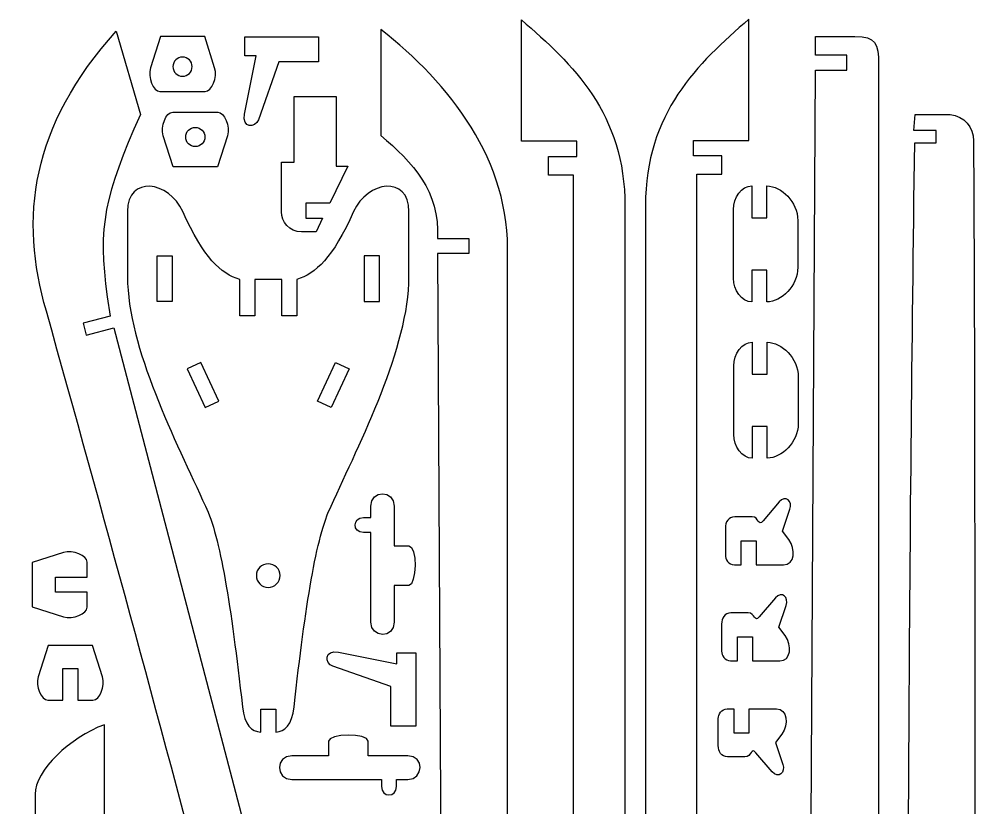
# Model space of a CAD drawing. Header units: centimetres. Extents: x -1114 to 521, y 121 to 1043.
# Drawn here: x 138.5 to 520.7, y 724 to 1038.1 of the extents above; entities that cross this region are included whole.
import ezdxf

# ---------------------------------------------------------------- set-up
doc = ezdxf.new("R2010")
doc.units = ezdxf.units.CM
doc.header["$MEASUREMENT"] = 0
doc.layers.add('Camada 1', color=3, linetype='Continuous')

msp = doc.modelspace()

# ---------------------------------------------------------------- linework, layer by layer
at = {"layer": 'Camada 1', "lineweight": 25}
for points, knots in [([(359.27, 623.52), (359.27, 623.52), (353.27, 623.52), (353.27, 623.52), (353.27, 623.52), (353.27, 623.52), (353.27, 638.72), (353.27, 638.72), (353.27, 638.72), (353.27, 638.72), (345.98, 638.72), (345.98, 638.72), (345.98, 638.72), (345.98, 638.72), (345.98, 599.62), (345.98, 599.62), (345.98, 599.62), (345.98, 599.62), (341.01, 599.62), (341.01, 599.62), (341.01, 599.62), (341.01, 599.62), (341.01, 488.47), (341.01, 488.47), (341.01, 488.47), (341.01, 488.47), (346.6, 488.47), (346.6, 488.47), (346.6, 488.47), (346.6, 488.47), (346.6, 426.19), (346.6, 426.19), (346.6, 426.19), (346.6, 426.19), (358.75, 426.19), (358.75, 426.19), (358.75, 426.19), (358.75, 426.19), (358.75, 451.13), (358.75, 451.13), (358.75, 451.13), (358.75, 451.13), (364.74, 451.13), (364.74, 451.13), (364.74, 451.13), (364.74, 451.13), (364.74, 426.19), (364.74, 426.19), (364.74, 426.19), (374.19, 426.75), (379.79, 432.14), (379.79, 444.84), (379.79, 444.84), (379.79, 444.84), (379.79, 963.47), (379.79, 963.47), (379.79, 963.47), (379.79, 1000.51), (358.96, 1020.16), (338.59, 1037.8), (338.59, 1037.8), (338.59, 1037.8), (338.59, 989.43), (338.59, 989.43), (338.59, 989.43), (338.59, 989.43), (360.62, 989.43), (360.62, 989.43), (360.62, 989.43), (360.62, 989.43), (360.62, 983.43), (360.62, 983.43), (360.62, 983.43), (360.62, 983.43), (349.36, 983.43), (349.36, 983.43), (349.36, 983.43), (349.36, 983.43), (349.36, 976.01), (349.36, 976.01), (349.36, 976.01), (349.36, 976.01), (359.27, 976.01), (359.27, 976.01), (359.27, 976.01), (359.27, 976.01), (359.27, 623.52), (359.27, 623.52)], [0, 0, 0, 0, 0.043478, 0.043478, 0.043478, 0.043478, 0.086957, 0.086957, 0.086957, 0.086957, 0.130435, 0.130435, 0.130435, 0.130435, 0.173913, 0.173913, 0.173913, 0.173913, 0.217391, 0.217391, 0.217391, 0.217391, 0.26087, 0.26087, 0.26087, 0.26087, 0.304348, 0.304348, 0.304348, 0.304348, 0.347826, 0.347826, 0.347826, 0.347826, 0.391304, 0.391304, 0.391304, 0.391304, 0.434783, 0.434783, 0.434783, 0.434783, 0.478261, 0.478261, 0.478261, 0.478261, 0.521739, 0.521739, 0.521739, 0.521739, 0.565217, 0.565217, 0.565217, 0.565217, 0.608696, 0.608696, 0.608696, 0.608696, 0.652174, 0.652174, 0.652174, 0.652174, 0.695652, 0.695652, 0.695652, 0.695652, 0.73913, 0.73913, 0.73913, 0.73913, 0.782609, 0.782609, 0.782609, 0.782609, 0.826087, 0.826087, 0.826087, 0.826087, 0.869565, 0.869565, 0.869565, 0.869565, 0.913043, 0.913043, 0.913043, 0.913043, 1, 1, 1, 1]), ([(359.27, 623.52), (359.27, 623.52), (353.27, 623.52), (353.27, 623.52), (353.27, 623.52), (353.27, 623.52), (353.27, 638.72), (353.27, 638.72), (353.27, 638.72), (353.27, 638.72), (345.98, 638.72), (345.98, 638.72), (345.98, 638.72), (345.98, 638.72), (345.98, 599.62), (345.98, 599.62), (345.98, 599.62), (345.98, 599.62), (341.01, 599.62), (341.01, 599.62), (341.01, 599.62), (341.01, 599.62), (341.01, 488.47), (341.01, 488.47), (341.01, 488.47), (341.01, 488.47), (346.6, 488.47), (346.6, 488.47), (346.6, 488.47), (346.6, 488.47), (346.6, 426.19), (346.6, 426.19), (346.6, 426.19), (346.6, 426.19), (358.75, 426.19), (358.75, 426.19), (358.75, 426.19), (358.75, 426.19), (358.75, 451.13), (358.75, 451.13), (358.75, 451.13), (358.75, 451.13), (364.74, 451.13), (364.74, 451.13), (364.74, 451.13), (364.74, 451.13), (364.74, 426.19), (364.74, 426.19), (364.74, 426.19), (374.19, 426.75), (379.79, 432.14), (379.79, 444.84), (379.79, 444.84), (379.79, 444.84), (379.79, 963.47), (379.79, 963.47), (379.79, 963.47), (379.79, 1000.51), (358.96, 1020.16), (338.59, 1037.8), (338.59, 1037.8), (338.59, 1037.8), (338.59, 989.43), (338.59, 989.43), (338.59, 989.43), (338.59, 989.43), (360.62, 989.43), (360.62, 989.43), (360.62, 989.43), (360.62, 989.43), (360.62, 983.43), (360.62, 983.43), (360.62, 983.43), (360.62, 983.43), (349.36, 983.43), (349.36, 983.43), (349.36, 983.43), (349.36, 983.43), (349.36, 976.01), (349.36, 976.01), (349.36, 976.01), (349.36, 976.01), (359.27, 976.01), (359.27, 976.01), (359.27, 976.01), (359.27, 976.01), (359.27, 623.52), (359.27, 623.52)], [0, 0, 0, 0, 0.043478, 0.043478, 0.043478, 0.043478, 0.086957, 0.086957, 0.086957, 0.086957, 0.130435, 0.130435, 0.130435, 0.130435, 0.173913, 0.173913, 0.173913, 0.173913, 0.217391, 0.217391, 0.217391, 0.217391, 0.26087, 0.26087, 0.26087, 0.26087, 0.304348, 0.304348, 0.304348, 0.304348, 0.347826, 0.347826, 0.347826, 0.347826, 0.391304, 0.391304, 0.391304, 0.391304, 0.434783, 0.434783, 0.434783, 0.434783, 0.478261, 0.478261, 0.478261, 0.478261, 0.521739, 0.521739, 0.521739, 0.521739, 0.565217, 0.565217, 0.565217, 0.565217, 0.608696, 0.608696, 0.608696, 0.608696, 0.652174, 0.652174, 0.652174, 0.652174, 0.695652, 0.695652, 0.695652, 0.695652, 0.73913, 0.73913, 0.73913, 0.73913, 0.782609, 0.782609, 0.782609, 0.782609, 0.826087, 0.826087, 0.826087, 0.826087, 0.869565, 0.869565, 0.869565, 0.869565, 0.913043, 0.913043, 0.913043, 0.913043, 1, 1, 1, 1]), ([(408.46, 623.79), (408.46, 623.79), (414.46, 623.79), (414.46, 623.79), (414.46, 623.79), (414.46, 623.79), (414.46, 639), (414.46, 639), (414.46, 639), (414.46, 639), (421.75, 639), (421.75, 639), (421.75, 639), (421.75, 639), (421.75, 599.89), (421.75, 599.89), (421.75, 599.89), (421.75, 599.89), (426.72, 599.89), (426.72, 599.89), (426.72, 599.89), (426.72, 599.89), (426.72, 488.75), (426.72, 488.75), (426.72, 488.75), (426.72, 488.75), (421.13, 488.75), (421.13, 488.75), (421.13, 488.75), (421.13, 488.75), (421.13, 426.47), (421.13, 426.47), (421.13, 426.47), (421.13, 426.47), (408.98, 426.47), (408.98, 426.47), (408.98, 426.47), (408.98, 426.47), (408.98, 451.41), (408.98, 451.41), (408.98, 451.41), (408.98, 451.41), (402.98, 451.41), (402.98, 451.41), (402.98, 451.41), (402.98, 451.41), (402.98, 426.47), (402.98, 426.47), (402.98, 426.47), (393.53, 427.03), (387.94, 432.42), (387.94, 445.12), (387.94, 445.12), (387.94, 445.12), (387.94, 963.74), (387.94, 963.74), (387.94, 963.74), (387.94, 1000.79), (408.77, 1020.44), (429.14, 1038.08), (429.14, 1038.08), (429.14, 1038.08), (429.14, 989.71), (429.14, 989.71), (429.14, 989.71), (429.14, 989.71), (407.11, 989.71), (407.11, 989.71), (407.11, 989.71), (407.11, 989.71), (407.11, 983.71), (407.11, 983.71), (407.11, 983.71), (407.11, 983.71), (418.36, 983.71), (418.36, 983.71), (418.36, 983.71), (418.36, 983.71), (418.36, 976.29), (418.36, 976.29), (418.36, 976.29), (418.36, 976.29), (408.46, 976.29), (408.46, 976.29), (408.46, 976.29), (408.46, 976.29), (408.46, 623.79), (408.46, 623.79)], [0, 0, 0, 0, 0.043478, 0.043478, 0.043478, 0.043478, 0.086957, 0.086957, 0.086957, 0.086957, 0.130435, 0.130435, 0.130435, 0.130435, 0.173913, 0.173913, 0.173913, 0.173913, 0.217391, 0.217391, 0.217391, 0.217391, 0.26087, 0.26087, 0.26087, 0.26087, 0.304348, 0.304348, 0.304348, 0.304348, 0.347826, 0.347826, 0.347826, 0.347826, 0.391304, 0.391304, 0.391304, 0.391304, 0.434783, 0.434783, 0.434783, 0.434783, 0.478261, 0.478261, 0.478261, 0.478261, 0.521739, 0.521739, 0.521739, 0.521739, 0.565217, 0.565217, 0.565217, 0.565217, 0.608696, 0.608696, 0.608696, 0.608696, 0.652174, 0.652174, 0.652174, 0.652174, 0.695652, 0.695652, 0.695652, 0.695652, 0.73913, 0.73913, 0.73913, 0.73913, 0.782609, 0.782609, 0.782609, 0.782609, 0.826087, 0.826087, 0.826087, 0.826087, 0.869565, 0.869565, 0.869565, 0.869565, 0.913043, 0.913043, 0.913043, 0.913043, 1, 1, 1, 1]), ([(300.79, 440.69), (300.79, 440.69), (292.19, 438.49), (292.19, 438.49), (292.19, 438.49), (292.19, 438.49), (290.97, 443.26), (290.97, 443.26), (290.97, 443.26), (290.97, 443.26), (299.26, 445.38), (299.26, 445.38), (299.26, 445.38), (299.26, 445.38), (176.27, 915.12), (176.27, 915.12), (176.27, 915.12), (176.27, 915.12), (165.19, 912.28), (165.19, 912.28), (165.19, 912.28), (165.19, 912.28), (163.97, 917.05), (163.97, 917.05), (163.97, 917.05), (163.97, 917.05), (174.69, 919.79), (174.69, 919.79), (174.69, 919.79), (174.69, 919.79), (173.59, 927.55), (173.59, 927.55), (173.59, 927.55), (169.6, 955.76), (172.54, 967.84), (186.77, 1000.17), (186.77, 1000.17), (186.77, 1000.17), (177.17, 1033.31), (177.17, 1033.31), (177.17, 1033.31), (143.1, 995.51), (138.51, 958.8), (149.35, 921.79), (149.35, 921.79), (194.43, 760.71), (237.08, 598.66), (278.71, 436.21), (278.71, 436.21), (280.08, 430.84), (283.31, 428.57), (289.13, 429.36), (289.13, 429.36), (289.13, 429.36), (302.61, 432.79), (302.61, 432.79), (302.61, 432.79), (302.61, 432.79), (300.79, 440.69), (300.79, 440.69)], [0, 0, 0, 0, 0.0625, 0.0625, 0.0625, 0.0625, 0.125, 0.125, 0.125, 0.125, 0.1875, 0.1875, 0.1875, 0.1875, 0.25, 0.25, 0.25, 0.25, 0.3125, 0.3125, 0.3125, 0.3125, 0.375, 0.375, 0.375, 0.375, 0.4375, 0.4375, 0.4375, 0.4375, 0.5, 0.5, 0.5, 0.5, 0.5625, 0.5625, 0.5625, 0.5625, 0.625, 0.625, 0.625, 0.625, 0.6875, 0.6875, 0.6875, 0.6875, 0.75, 0.75, 0.75, 0.75, 0.8125, 0.8125, 0.8125, 0.8125, 0.875, 0.875, 0.875, 0.875, 1, 1, 1, 1]), ([(307.84, 455.11), (307.84, 455.11), (320.33, 455.11), (320.33, 455.11), (320.33, 455.11), (320.33, 455.11), (320.33, 461.11), (320.33, 461.11), (320.33, 461.11), (320.33, 461.11), (307.84, 461.11), (307.84, 461.11), (307.84, 461.11), (307.84, 461.11), (305.11, 944.77), (305.11, 944.77), (305.11, 944.77), (305.11, 944.77), (317.6, 944.77), (317.6, 944.77), (317.6, 944.77), (317.6, 944.77), (317.6, 950.77), (317.6, 950.77), (317.6, 950.77), (317.6, 950.77), (305.11, 950.77), (305.11, 950.77), (305.11, 950.77), (306.11, 969.51), (295.2, 981.16), (282.49, 991.74), (282.49, 991.74), (282.49, 991.74), (282.49, 1033.95), (282.49, 1033.95), (282.49, 1033.95), (309.8, 1012.78), (334.43, 981.71), (332.98, 943.32), (332.98, 943.32), (332.98, 943.32), (332.98, 458.73), (332.98, 458.73), (332.98, 458.73), (332.98, 450.36), (331.98, 447.66), (323.61, 447.66), (323.61, 447.66), (323.61, 447.66), (307.84, 447.66), (307.84, 447.66), (307.84, 447.66), (307.84, 447.66), (307.84, 455.11), (307.84, 455.11)], [0, 0, 0, 0, 0.066667, 0.066667, 0.066667, 0.066667, 0.133333, 0.133333, 0.133333, 0.133333, 0.2, 0.2, 0.2, 0.2, 0.266667, 0.266667, 0.266667, 0.266667, 0.333333, 0.333333, 0.333333, 0.333333, 0.4, 0.4, 0.4, 0.4, 0.466667, 0.466667, 0.466667, 0.466667, 0.533333, 0.533333, 0.533333, 0.533333, 0.6, 0.6, 0.6, 0.6, 0.666667, 0.666667, 0.666667, 0.666667, 0.733333, 0.733333, 0.733333, 0.733333, 0.8, 0.8, 0.8, 0.8, 0.866667, 0.866667, 0.866667, 0.866667, 1, 1, 1, 1]), ([(194.74, 1031.12), (194.74, 1031.12), (212.43, 1031.12), (212.43, 1031.12), (212.43, 1031.12), (212.43, 1031.12), (216.36, 1018.65), (216.36, 1018.65), (216.36, 1018.65), (217.53, 1014.93), (215.23, 1009.29), (212.58, 1009.29), (212.58, 1009.29), (198.49, 1009.29), (208.7, 1009.29), (194.58, 1009.29), (194.58, 1009.29), (191.93, 1009.29), (189.63, 1014.93), (190.81, 1018.65), (190.81, 1018.65), (190.81, 1018.65), (194.74, 1031.12), (194.74, 1031.12)], [0, 0, 0, 0, 0.142857, 0.142857, 0.142857, 0.142857, 0.285714, 0.285714, 0.285714, 0.285714, 0.428571, 0.428571, 0.428571, 0.428571, 0.571429, 0.571429, 0.571429, 0.571429, 0.714286, 0.714286, 0.714286, 0.714286, 1, 1, 1, 1]), ([(257.73, 1021.07), (257.73, 1021.07), (257.73, 1031), (257.73, 1031), (257.73, 1031), (257.73, 1031), (228.41, 1031), (228.41, 1031), (228.41, 1031), (228.41, 1031), (228.41, 1023.46), (228.41, 1023.46), (228.41, 1023.46), (228.41, 1023.46), (232.9, 1023.46), (232.9, 1023.46), (232.9, 1023.46), (232.9, 1023.46), (228.25, 1000.28), (228.25, 1000.28), (228.25, 1000.28), (227.1, 994.54), (232.63, 994.57), (233.84, 998), (233.84, 998), (233.84, 998), (241.91, 1021.07), (241.91, 1021.07), (241.91, 1021.07), (241.91, 1021.07), (257.73, 1021.07), (257.73, 1021.07)], [0, 0, 0, 0, 0.111111, 0.111111, 0.111111, 0.111111, 0.222222, 0.222222, 0.222222, 0.222222, 0.333333, 0.333333, 0.333333, 0.333333, 0.444444, 0.444444, 0.444444, 0.444444, 0.555556, 0.555556, 0.555556, 0.555556, 0.666667, 0.666667, 0.666667, 0.666667, 0.777778, 0.777778, 0.777778, 0.777778, 1, 1, 1, 1]), ([(455.62, 1023.72), (455.62, 1023.72), (468.12, 1023.72), (468.12, 1023.72), (468.12, 1023.72), (468.12, 1023.72), (468.12, 1017.72), (468.12, 1017.72), (468.12, 1017.72), (468.12, 1017.72), (455.62, 1017.72), (455.62, 1017.72), (455.62, 1017.72), (455.62, 1017.72), (452.89, 534.06), (452.89, 534.06), (452.89, 534.06), (452.89, 534.06), (465.39, 534.06), (465.39, 534.06), (465.39, 534.06), (465.39, 534.06), (465.39, 528.06), (465.39, 528.06), (465.39, 528.06), (465.39, 528.06), (452.89, 528.06), (452.89, 528.06), (452.89, 528.06), (453.89, 509.32), (442.98, 497.67), (430.27, 487.09), (430.27, 487.09), (430.27, 487.09), (430.27, 444.88), (430.27, 444.88), (430.27, 444.88), (457.59, 466.05), (482.21, 497.12), (480.76, 535.51), (480.76, 535.51), (480.76, 535.51), (480.76, 1020.1), (480.76, 1020.1), (480.76, 1020.1), (480.76, 1028.47), (479.76, 1031.17), (471.4, 1031.17), (471.4, 1031.17), (471.4, 1031.17), (455.62, 1031.17), (455.62, 1031.17), (455.62, 1031.17), (455.62, 1031.17), (455.62, 1023.72), (455.62, 1023.72)], [0, 0, 0, 0, 0.066667, 0.066667, 0.066667, 0.066667, 0.133333, 0.133333, 0.133333, 0.133333, 0.2, 0.2, 0.2, 0.2, 0.266667, 0.266667, 0.266667, 0.266667, 0.333333, 0.333333, 0.333333, 0.333333, 0.4, 0.4, 0.4, 0.4, 0.466667, 0.466667, 0.466667, 0.466667, 0.533333, 0.533333, 0.533333, 0.533333, 0.6, 0.6, 0.6, 0.6, 0.666667, 0.666667, 0.666667, 0.666667, 0.733333, 0.733333, 0.733333, 0.733333, 0.8, 0.8, 0.8, 0.8, 0.866667, 0.866667, 0.866667, 0.866667, 1, 1, 1, 1]), ([(203.58, 1015.34), (201.47, 1015.34), (199.75, 1017.05), (199.75, 1019.17), (199.75, 1019.17), (199.75, 1021.28), (201.47, 1023), (203.58, 1023), (203.58, 1023), (205.7, 1023), (207.41, 1021.28), (207.41, 1019.17), (207.41, 1019.17), (207.41, 1017.05), (205.7, 1015.34), (203.58, 1015.34)], [0, 0, 0, 0, 0.2, 0.2, 0.2, 0.2, 0.4, 0.4, 0.4, 0.4, 0.6, 0.6, 0.6, 0.6, 1, 1, 1, 1]), ([(262.26, 964.77), (262.26, 964.77), (269.39, 979.54), (269.39, 979.54), (269.39, 979.54), (269.39, 979.54), (264.74, 979.54), (264.74, 979.54), (264.74, 979.54), (264.74, 979.54), (264.74, 1007.27), (264.74, 1007.27), (264.74, 1007.27), (264.74, 1007.27), (248.08, 1007.27), (248.08, 1007.27), (248.08, 1007.27), (248.08, 1007.27), (248.08, 981.19), (248.08, 981.19), (248.08, 981.19), (248.08, 981.19), (243.01, 981.19), (243.01, 981.19), (243.01, 981.19), (243.01, 981.19), (243.01, 961.33), (243.01, 961.33), (243.01, 961.33), (243.01, 957.48), (246.09, 953.38), (250.91, 953.38), (250.91, 953.38), (250.91, 953.38), (256.77, 953.38), (256.77, 953.38), (256.77, 953.38), (256.77, 953.38), (259.37, 958.77), (259.37, 958.77), (259.37, 958.77), (259.37, 958.77), (252.73, 958.77), (252.73, 958.77), (252.73, 958.77), (252.73, 958.77), (252.73, 964.77), (252.73, 964.77), (252.73, 964.77), (252.73, 964.77), (262.26, 964.77), (262.26, 964.77)], [0, 0, 0, 0, 0.071429, 0.071429, 0.071429, 0.071429, 0.142857, 0.142857, 0.142857, 0.142857, 0.214286, 0.214286, 0.214286, 0.214286, 0.285714, 0.285714, 0.285714, 0.285714, 0.357143, 0.357143, 0.357143, 0.357143, 0.428571, 0.428571, 0.428571, 0.428571, 0.5, 0.5, 0.5, 0.5, 0.571429, 0.571429, 0.571429, 0.571429, 0.642857, 0.642857, 0.642857, 0.642857, 0.714286, 0.714286, 0.714286, 0.714286, 0.785714, 0.785714, 0.785714, 0.785714, 0.857143, 0.857143, 0.857143, 0.857143, 1, 1, 1, 1]), ([(199.8, 979.22), (199.8, 979.22), (217.49, 979.22), (217.49, 979.22), (217.49, 979.22), (217.49, 979.22), (221.42, 991.68), (221.42, 991.68), (221.42, 991.68), (222.6, 995.41), (220.3, 1001.05), (217.65, 1001.05), (217.65, 1001.05), (203.56, 1001.05), (213.76, 1001.05), (199.65, 1001.05), (199.65, 1001.05), (197, 1001.05), (194.7, 995.41), (195.87, 991.68), (195.87, 991.68), (195.87, 991.68), (199.8, 979.22), (199.8, 979.22)], [0, 0, 0, 0, 0.142857, 0.142857, 0.142857, 0.142857, 0.285714, 0.285714, 0.285714, 0.285714, 0.428571, 0.428571, 0.428571, 0.428571, 0.571429, 0.571429, 0.571429, 0.571429, 0.714286, 0.714286, 0.714286, 0.714286, 1, 1, 1, 1]), ([(494.89, 993.73), (494.89, 993.73), (503.76, 993.69), (503.76, 993.69), (503.76, 993.69), (503.76, 993.69), (503.74, 988.77), (503.74, 988.77), (503.74, 988.77), (503.74, 988.77), (495.18, 988.81), (495.18, 988.81), (495.18, 988.81), (492.97, 827.06), (492.18, 665.49), (492.32, 504), (492.32, 504), (492.32, 504), (500.57, 503.97), (500.57, 503.97), (500.57, 503.97), (500.57, 503.97), (500.55, 499.05), (500.55, 499.05), (500.55, 499.05), (500.55, 499.05), (492.67, 499.08), (492.67, 499.08), (492.67, 499.08), (490.42, 488.04), (483.56, 480.1), (472.11, 472.93), (472.11, 472.93), (472.11, 472.93), (472.66, 428.89), (472.66, 428.89), (472.66, 428.89), (516.37, 461.52), (520.72, 499.95), (519.14, 536.93), (519.14, 536.93), (518.84, 688.25), (519.48, 838.33), (518.61, 989.61), (518.61, 989.61), (518.58, 995.14), (515.08, 999.4), (509.25, 1000.1), (509.25, 1000.1), (509.25, 1000.1), (495.34, 1000.18), (495.34, 1000.18), (495.34, 1000.18), (495.34, 1000.18), (494.89, 993.73), (494.89, 993.73)], [0, 0, 0, 0, 0.066667, 0.066667, 0.066667, 0.066667, 0.133333, 0.133333, 0.133333, 0.133333, 0.2, 0.2, 0.2, 0.2, 0.266667, 0.266667, 0.266667, 0.266667, 0.333333, 0.333333, 0.333333, 0.333333, 0.4, 0.4, 0.4, 0.4, 0.466667, 0.466667, 0.466667, 0.466667, 0.533333, 0.533333, 0.533333, 0.533333, 0.6, 0.6, 0.6, 0.6, 0.666667, 0.666667, 0.666667, 0.666667, 0.733333, 0.733333, 0.733333, 0.733333, 0.8, 0.8, 0.8, 0.8, 0.866667, 0.866667, 0.866667, 0.866667, 1, 1, 1, 1]), ([(208.65, 994.99), (206.53, 994.99), (204.82, 993.28), (204.82, 991.17), (204.82, 991.17), (204.82, 989.05), (206.53, 987.34), (208.65, 987.34), (208.65, 987.34), (210.76, 987.34), (212.47, 989.05), (212.47, 991.17), (212.47, 991.17), (212.47, 993.28), (210.76, 994.99), (208.65, 994.99)], [0, 0, 0, 0, 0.2, 0.2, 0.2, 0.2, 0.4, 0.4, 0.4, 0.4, 0.6, 0.6, 0.6, 0.6, 1, 1, 1, 1]), ([(243.07, 934.37), (243.07, 934.37), (243.07, 919.87), (243.07, 919.87), (243.07, 919.87), (243.07, 919.87), (249.06, 919.87), (249.06, 919.87), (249.06, 919.87), (249.06, 919.87), (249.06, 934.37), (249.06, 934.37), (249.06, 934.37), (256.64, 936.78), (263.42, 942.96), (271.73, 961.47), (271.73, 961.47), (277.21, 973.69), (293.76, 976.03), (293.76, 961.47), (293.76, 961.47), (293.76, 961.47), (293.76, 935.46), (293.76, 935.46), (293.76, 935.46), (293.76, 907.46), (274.42, 869.88), (262.73, 844.12), (262.73, 844.12), (256.81, 832.01), (252.51, 804.76), (247.98, 764.24), (247.98, 764.24), (247.14, 756.75), (244.31, 754.43), (240.7, 754.15), (240.7, 754.15), (240.7, 754.15), (240.7, 763.28), (240.7, 763.28), (240.7, 763.28), (240.7, 763.28), (234.7, 763.28), (234.7, 763.28), (234.7, 763.28), (234.7, 763.28), (234.7, 754.15), (234.7, 754.15), (234.7, 754.15), (231.09, 754.43), (228.26, 756.75), (227.42, 764.24), (227.42, 764.24), (222.89, 804.76), (218.59, 832.01), (212.68, 844.12), (212.68, 844.12), (200.99, 869.88), (181.64, 907.46), (181.64, 935.46), (181.64, 935.46), (181.64, 935.46), (181.64, 961.47), (181.64, 961.47), (181.64, 961.47), (181.64, 976.03), (198.19, 973.69), (203.67, 961.47), (203.67, 961.47), (211.98, 942.96), (218.76, 936.78), (226.34, 934.37), (226.34, 934.37), (226.34, 934.37), (226.34, 919.87), (226.34, 919.87), (226.34, 919.87), (226.34, 919.87), (232.34, 919.87), (232.34, 919.87), (232.34, 919.87), (232.34, 919.87), (232.34, 934.37), (232.34, 934.37), (232.34, 934.37), (232.34, 934.37), (243.07, 934.37), (243.07, 934.37)], [0, 0, 0, 0, 0.043478, 0.043478, 0.043478, 0.043478, 0.086957, 0.086957, 0.086957, 0.086957, 0.130435, 0.130435, 0.130435, 0.130435, 0.173913, 0.173913, 0.173913, 0.173913, 0.217391, 0.217391, 0.217391, 0.217391, 0.26087, 0.26087, 0.26087, 0.26087, 0.304348, 0.304348, 0.304348, 0.304348, 0.347826, 0.347826, 0.347826, 0.347826, 0.391304, 0.391304, 0.391304, 0.391304, 0.434783, 0.434783, 0.434783, 0.434783, 0.478261, 0.478261, 0.478261, 0.478261, 0.521739, 0.521739, 0.521739, 0.521739, 0.565217, 0.565217, 0.565217, 0.565217, 0.608696, 0.608696, 0.608696, 0.608696, 0.652174, 0.652174, 0.652174, 0.652174, 0.695652, 0.695652, 0.695652, 0.695652, 0.73913, 0.73913, 0.73913, 0.73913, 0.782609, 0.782609, 0.782609, 0.782609, 0.826087, 0.826087, 0.826087, 0.826087, 0.869565, 0.869565, 0.869565, 0.869565, 0.913043, 0.913043, 0.913043, 0.913043, 1, 1, 1, 1]), ([(422.97, 934.88), (422.97, 930.18), (426.27, 925.43), (430.3, 925.45), (430.3, 925.45), (430.3, 925.45), (430.3, 938.15), (430.3, 938.15), (430.3, 938.15), (430.3, 938.15), (436.3, 938.15), (436.3, 938.15), (436.3, 938.15), (436.3, 938.15), (436.3, 925.45), (436.3, 925.45), (436.3, 925.45), (442.09, 925.65), (448.61, 931.64), (448.61, 939.27), (448.61, 939.27), (448.61, 939.27), (448.61, 957.86), (448.61, 957.86), (448.61, 957.86), (448.61, 965.49), (442.09, 971.47), (436.3, 971.67), (436.3, 971.67), (436.3, 971.67), (436.3, 958.97), (436.3, 958.97), (436.3, 958.97), (436.3, 958.97), (430.3, 958.97), (430.3, 958.97), (430.3, 958.97), (430.3, 958.97), (430.3, 971.67), (430.3, 971.67), (430.3, 971.67), (426.27, 971.7), (422.97, 966.95), (422.97, 962.24), (422.97, 962.24), (422.97, 962.24), (422.97, 934.88), (422.97, 934.88)], [0, 0, 0, 0, 0.076923, 0.076923, 0.076923, 0.076923, 0.153846, 0.153846, 0.153846, 0.153846, 0.230769, 0.230769, 0.230769, 0.230769, 0.307692, 0.307692, 0.307692, 0.307692, 0.384615, 0.384615, 0.384615, 0.384615, 0.461538, 0.461538, 0.461538, 0.461538, 0.538462, 0.538462, 0.538462, 0.538462, 0.615385, 0.615385, 0.615385, 0.615385, 0.692308, 0.692308, 0.692308, 0.692308, 0.769231, 0.769231, 0.769231, 0.769231, 0.846154, 0.846154, 0.846154, 0.846154, 1, 1, 1, 1]), ([(193.44, 943.82), (193.44, 943.82), (193.44, 925.66), (193.44, 925.66), (193.44, 925.66), (193.44, 925.66), (199.44, 925.66), (199.44, 925.66), (199.44, 925.66), (199.44, 925.66), (199.44, 943.82), (199.44, 943.82), (199.44, 943.82), (199.44, 943.82), (193.44, 943.82), (193.44, 943.82)], [0, 0, 0, 0, 0.2, 0.2, 0.2, 0.2, 0.4, 0.4, 0.4, 0.4, 0.6, 0.6, 0.6, 0.6, 1, 1, 1, 1]), ([(281.96, 943.82), (281.96, 943.82), (281.96, 925.66), (281.96, 925.66), (281.96, 925.66), (281.96, 925.66), (275.96, 925.66), (275.96, 925.66), (275.96, 925.66), (275.96, 925.66), (275.96, 943.82), (275.96, 943.82), (275.96, 943.82), (275.96, 943.82), (281.96, 943.82), (281.96, 943.82)], [0, 0, 0, 0, 0.2, 0.2, 0.2, 0.2, 0.4, 0.4, 0.4, 0.4, 0.6, 0.6, 0.6, 0.6, 1, 1, 1, 1]), ([(423.14, 872.63), (423.14, 867.93), (426.43, 863.18), (430.47, 863.21), (430.47, 863.21), (430.47, 863.21), (430.47, 875.91), (430.47, 875.91), (430.47, 875.91), (430.47, 875.91), (436.47, 875.91), (436.47, 875.91), (436.47, 875.91), (436.47, 875.91), (436.47, 863.21), (436.47, 863.21), (436.47, 863.21), (442.25, 863.41), (448.78, 869.39), (448.78, 877.02), (448.78, 877.02), (448.78, 877.02), (448.78, 895.61), (448.78, 895.61), (448.78, 895.61), (448.78, 903.24), (442.25, 909.22), (436.47, 909.42), (436.47, 909.42), (436.47, 909.42), (436.47, 896.72), (436.47, 896.72), (436.47, 896.72), (436.47, 896.72), (430.47, 896.72), (430.47, 896.72), (430.47, 896.72), (430.47, 896.72), (430.47, 909.42), (430.47, 909.42), (430.47, 909.42), (426.43, 909.45), (423.14, 904.7), (423.14, 899.99), (423.14, 899.99), (423.14, 899.99), (423.14, 872.63), (423.14, 872.63)], [0, 0, 0, 0, 0.076923, 0.076923, 0.076923, 0.076923, 0.153846, 0.153846, 0.153846, 0.153846, 0.230769, 0.230769, 0.230769, 0.230769, 0.307692, 0.307692, 0.307692, 0.307692, 0.384615, 0.384615, 0.384615, 0.384615, 0.461538, 0.461538, 0.461538, 0.461538, 0.538462, 0.538462, 0.538462, 0.538462, 0.615385, 0.615385, 0.615385, 0.615385, 0.692308, 0.692308, 0.692308, 0.692308, 0.769231, 0.769231, 0.769231, 0.769231, 0.846154, 0.846154, 0.846154, 0.846154, 1, 1, 1, 1]), ([(210.85, 901.4), (210.85, 901.4), (218.08, 885.94), (218.08, 885.94), (218.08, 885.94), (218.08, 885.94), (212.64, 883.4), (212.64, 883.4), (212.64, 883.4), (212.64, 883.4), (205.42, 898.86), (205.42, 898.86), (205.42, 898.86), (205.42, 898.86), (210.85, 901.4), (210.85, 901.4)], [0, 0, 0, 0, 0.2, 0.2, 0.2, 0.2, 0.4, 0.4, 0.4, 0.4, 0.6, 0.6, 0.6, 0.6, 1, 1, 1, 1]), ([(264.55, 901.4), (264.55, 901.4), (257.32, 885.94), (257.32, 885.94), (257.32, 885.94), (257.32, 885.94), (262.76, 883.4), (262.76, 883.4), (262.76, 883.4), (262.76, 883.4), (269.98, 898.86), (269.98, 898.86), (269.98, 898.86), (269.98, 898.86), (264.55, 901.4), (264.55, 901.4)], [0, 0, 0, 0, 0.2, 0.2, 0.2, 0.2, 0.4, 0.4, 0.4, 0.4, 0.6, 0.6, 0.6, 0.6, 1, 1, 1, 1]), ([(287.91, 797.97), (287.91, 797.97), (287.91, 812.53), (287.91, 812.53), (287.91, 812.53), (287.91, 812.53), (293.7, 812.53), (293.7, 812.53), (293.7, 812.53), (296.76, 812.53), (297.2, 828.35), (293.7, 828.35), (293.7, 828.35), (293.7, 828.35), (287.91, 828.35), (287.91, 828.35), (287.91, 828.35), (287.91, 828.35), (287.91, 844.12), (287.91, 844.12), (287.91, 844.12), (287.91, 850.79), (278.51, 850.63), (278.51, 844.12), (278.51, 844.12), (278.51, 844.12), (278.51, 839.65), (278.51, 839.65), (278.51, 839.65), (278.51, 839.65), (275.62, 839.65), (275.62, 839.65), (275.62, 839.65), (271.28, 839.65), (271.13, 833.65), (275.62, 833.65), (275.62, 833.65), (275.62, 833.65), (278.51, 833.65), (278.51, 833.65), (278.51, 833.65), (278.51, 833.65), (278.51, 797.97), (278.51, 797.97), (278.51, 797.97), (278.51, 791.46), (287.91, 791.3), (287.91, 797.97)], [0, 0, 0, 0, 0.076923, 0.076923, 0.076923, 0.076923, 0.153846, 0.153846, 0.153846, 0.153846, 0.230769, 0.230769, 0.230769, 0.230769, 0.307692, 0.307692, 0.307692, 0.307692, 0.384615, 0.384615, 0.384615, 0.384615, 0.461538, 0.461538, 0.461538, 0.461538, 0.538462, 0.538462, 0.538462, 0.538462, 0.615385, 0.615385, 0.615385, 0.615385, 0.692308, 0.692308, 0.692308, 0.692308, 0.769231, 0.769231, 0.769231, 0.769231, 0.846154, 0.846154, 0.846154, 0.846154, 1, 1, 1, 1]), ([(432.03, 820.76), (432.03, 820.76), (432.03, 830.36), (432.03, 830.36), (432.03, 830.36), (432.03, 830.36), (426.03, 830.36), (426.03, 830.36), (426.03, 830.36), (426.03, 830.36), (426.03, 820.76), (426.03, 820.76), (426.03, 820.76), (426.03, 820.76), (423.37, 820.76), (423.37, 820.76), (423.37, 820.76), (420.96, 820.76), (419.76, 823.07), (419.76, 824.63), (419.76, 824.63), (419.76, 824.63), (419.76, 835.43), (419.76, 835.43), (419.76, 835.43), (419.76, 837.67), (421.02, 839.87), (423.5, 839.87), (423.5, 839.87), (423.5, 839.87), (430.4, 839.87), (430.4, 839.87), (430.4, 839.87), (433.24, 839.87), (432.69, 835.86), (434.78, 838.3), (434.78, 838.3), (434.78, 838.3), (441.26, 845.88), (441.26, 845.88), (441.26, 845.88), (443.72, 848.74), (446.61, 846.06), (445.51, 842.88), (445.51, 842.88), (445.51, 842.88), (442.51, 834.18), (442.51, 834.18), (442.51, 834.18), (442.51, 834.18), (445.04, 830.82), (445.04, 830.82), (445.04, 830.82), (447.97, 826.93), (447.35, 820.76), (442.97, 820.76), (442.97, 820.76), (442.97, 820.76), (432.03, 820.76), (432.03, 820.76)], [0, 0, 0, 0, 0.0625, 0.0625, 0.0625, 0.0625, 0.125, 0.125, 0.125, 0.125, 0.1875, 0.1875, 0.1875, 0.1875, 0.25, 0.25, 0.25, 0.25, 0.3125, 0.3125, 0.3125, 0.3125, 0.375, 0.375, 0.375, 0.375, 0.4375, 0.4375, 0.4375, 0.4375, 0.5, 0.5, 0.5, 0.5, 0.5625, 0.5625, 0.5625, 0.5625, 0.625, 0.625, 0.625, 0.625, 0.6875, 0.6875, 0.6875, 0.6875, 0.75, 0.75, 0.75, 0.75, 0.8125, 0.8125, 0.8125, 0.8125, 0.875, 0.875, 0.875, 0.875, 1, 1, 1, 1]), ([(143.71, 804), (143.71, 804), (143.71, 821.69), (143.71, 821.69), (143.71, 821.69), (143.71, 821.69), (156.18, 825.62), (156.18, 825.62), (156.18, 825.62), (159.9, 826.8), (165.54, 824.5), (165.54, 821.85), (165.54, 821.85), (165.54, 821.85), (165.54, 815.85), (165.54, 815.85), (165.54, 815.85), (165.54, 815.85), (152.92, 815.85), (152.92, 815.85), (152.92, 815.85), (152.92, 815.85), (152.92, 809.85), (152.92, 809.85), (152.92, 809.85), (152.92, 809.85), (165.54, 809.85), (165.54, 809.85), (165.54, 809.85), (165.54, 809.85), (165.54, 803.85), (165.54, 803.85), (165.54, 803.85), (165.54, 801.2), (159.9, 798.9), (156.18, 800.07), (156.18, 800.07), (156.18, 800.07), (143.71, 804), (143.71, 804)], [0, 0, 0, 0, 0.090909, 0.090909, 0.090909, 0.090909, 0.181818, 0.181818, 0.181818, 0.181818, 0.272727, 0.272727, 0.272727, 0.272727, 0.363636, 0.363636, 0.363636, 0.363636, 0.454545, 0.454545, 0.454545, 0.454545, 0.545455, 0.545455, 0.545455, 0.545455, 0.636364, 0.636364, 0.636364, 0.636364, 0.727273, 0.727273, 0.727273, 0.727273, 0.818182, 0.818182, 0.818182, 0.818182, 1, 1, 1, 1]), ([(237.7, 821.17), (240.3, 821.17), (242.41, 819.06), (242.41, 816.46), (242.41, 816.46), (242.41, 813.86), (240.3, 811.75), (237.7, 811.75), (237.7, 811.75), (235.1, 811.75), (232.99, 813.86), (232.99, 816.46), (232.99, 816.46), (232.99, 819.06), (235.1, 821.17), (237.7, 821.17)], [0, 0, 0, 0, 0.2, 0.2, 0.2, 0.2, 0.4, 0.4, 0.4, 0.4, 0.6, 0.6, 0.6, 0.6, 1, 1, 1, 1]), ([(430.55, 782.48), (430.55, 782.48), (430.55, 792.08), (430.55, 792.08), (430.55, 792.08), (430.55, 792.08), (424.55, 792.08), (424.55, 792.08), (424.55, 792.08), (424.55, 792.08), (424.55, 782.48), (424.55, 782.48), (424.55, 782.48), (424.55, 782.48), (421.88, 782.48), (421.88, 782.48), (421.88, 782.48), (419.48, 782.48), (418.27, 784.79), (418.27, 786.35), (418.27, 786.35), (418.27, 786.35), (418.27, 797.15), (418.27, 797.15), (418.27, 797.15), (418.27, 799.39), (419.54, 801.6), (422.01, 801.6), (422.01, 801.6), (422.01, 801.6), (428.92, 801.6), (428.92, 801.6), (428.92, 801.6), (431.75, 801.6), (431.21, 797.58), (433.3, 800.02), (433.3, 800.02), (433.3, 800.02), (439.78, 807.6), (439.78, 807.6), (439.78, 807.6), (442.23, 810.46), (445.12, 807.78), (444.02, 804.6), (444.02, 804.6), (444.02, 804.6), (441.02, 795.91), (441.02, 795.91), (441.02, 795.91), (441.02, 795.91), (443.56, 792.54), (443.56, 792.54), (443.56, 792.54), (446.49, 788.65), (445.86, 782.48), (441.49, 782.48), (441.49, 782.48), (441.49, 782.48), (430.55, 782.48), (430.55, 782.48)], [0, 0, 0, 0, 0.0625, 0.0625, 0.0625, 0.0625, 0.125, 0.125, 0.125, 0.125, 0.1875, 0.1875, 0.1875, 0.1875, 0.25, 0.25, 0.25, 0.25, 0.3125, 0.3125, 0.3125, 0.3125, 0.375, 0.375, 0.375, 0.375, 0.4375, 0.4375, 0.4375, 0.4375, 0.5, 0.5, 0.5, 0.5, 0.5625, 0.5625, 0.5625, 0.5625, 0.625, 0.625, 0.625, 0.625, 0.6875, 0.6875, 0.6875, 0.6875, 0.75, 0.75, 0.75, 0.75, 0.8125, 0.8125, 0.8125, 0.8125, 0.875, 0.875, 0.875, 0.875, 1, 1, 1, 1]), ([(150.05, 788.63), (150.05, 788.63), (167.74, 788.63), (167.74, 788.63), (167.74, 788.63), (167.74, 788.63), (171.67, 776.16), (171.67, 776.16), (171.67, 776.16), (172.85, 772.44), (170.55, 766.8), (167.9, 766.8), (167.9, 766.8), (167.9, 766.8), (161.9, 766.8), (161.9, 766.8), (161.9, 766.8), (161.9, 766.8), (161.9, 779.42), (161.9, 779.42), (161.9, 779.42), (161.9, 779.42), (155.9, 779.42), (155.9, 779.42), (155.9, 779.42), (155.9, 779.42), (155.9, 766.8), (155.9, 766.8), (155.9, 766.8), (155.9, 766.8), (149.9, 766.8), (149.9, 766.8), (149.9, 766.8), (147.25, 766.8), (144.95, 772.44), (146.12, 776.16), (146.12, 776.16), (146.12, 776.16), (150.05, 788.63), (150.05, 788.63)], [0, 0, 0, 0, 0.090909, 0.090909, 0.090909, 0.090909, 0.181818, 0.181818, 0.181818, 0.181818, 0.272727, 0.272727, 0.272727, 0.272727, 0.363636, 0.363636, 0.363636, 0.363636, 0.454545, 0.454545, 0.454545, 0.454545, 0.545455, 0.545455, 0.545455, 0.545455, 0.636364, 0.636364, 0.636364, 0.636364, 0.727273, 0.727273, 0.727273, 0.727273, 0.818182, 0.818182, 0.818182, 0.818182, 1, 1, 1, 1]), ([(286.52, 756.44), (286.52, 756.44), (296.45, 756.44), (296.45, 756.44), (296.45, 756.44), (296.45, 756.44), (296.45, 785.76), (296.45, 785.76), (296.45, 785.76), (296.45, 785.76), (288.91, 785.76), (288.91, 785.76), (288.91, 785.76), (288.91, 785.76), (288.91, 781.27), (288.91, 781.27), (288.91, 781.27), (288.91, 781.27), (265.73, 785.92), (265.73, 785.92), (265.73, 785.92), (259.99, 787.07), (260.02, 781.54), (263.45, 780.33), (263.45, 780.33), (263.45, 780.33), (286.52, 772.26), (286.52, 772.26), (286.52, 772.26), (286.52, 772.26), (286.52, 756.44), (286.52, 756.44)], [0, 0, 0, 0, 0.111111, 0.111111, 0.111111, 0.111111, 0.222222, 0.222222, 0.222222, 0.222222, 0.333333, 0.333333, 0.333333, 0.333333, 0.444444, 0.444444, 0.444444, 0.444444, 0.555556, 0.555556, 0.555556, 0.555556, 0.666667, 0.666667, 0.666667, 0.666667, 0.777778, 0.777778, 0.777778, 0.777778, 1, 1, 1, 1]), ([(429.2, 763.4), (429.2, 763.4), (429.2, 753.8), (429.2, 753.8), (429.2, 753.8), (429.2, 753.8), (423.21, 753.8), (423.21, 753.8), (423.21, 753.8), (423.21, 753.8), (423.21, 763.4), (423.21, 763.4), (423.21, 763.4), (423.21, 763.4), (420.54, 763.4), (420.54, 763.4), (420.54, 763.4), (418.14, 763.4), (416.93, 761.09), (416.93, 759.53), (416.93, 759.53), (416.93, 759.53), (416.93, 748.73), (416.93, 748.73), (416.93, 748.73), (416.93, 746.48), (418.19, 744.28), (420.67, 744.28), (420.67, 744.28), (420.67, 744.28), (427.57, 744.28), (427.57, 744.28), (427.57, 744.28), (430.41, 744.28), (429.87, 748.3), (431.96, 745.86), (431.96, 745.86), (431.96, 745.86), (438.44, 738.28), (438.44, 738.28), (438.44, 738.28), (440.89, 735.41), (443.78, 738.1), (442.68, 741.28), (442.68, 741.28), (442.68, 741.28), (439.68, 749.97), (439.68, 749.97), (439.68, 749.97), (439.68, 749.97), (442.21, 753.33), (442.21, 753.33), (442.21, 753.33), (445.15, 757.22), (444.52, 763.4), (440.14, 763.4), (440.14, 763.4), (440.14, 763.4), (429.2, 763.4), (429.2, 763.4)], [0, 0, 0, 0, 0.0625, 0.0625, 0.0625, 0.0625, 0.125, 0.125, 0.125, 0.125, 0.1875, 0.1875, 0.1875, 0.1875, 0.25, 0.25, 0.25, 0.25, 0.3125, 0.3125, 0.3125, 0.3125, 0.375, 0.375, 0.375, 0.375, 0.4375, 0.4375, 0.4375, 0.4375, 0.5, 0.5, 0.5, 0.5, 0.5625, 0.5625, 0.5625, 0.5625, 0.625, 0.625, 0.625, 0.625, 0.6875, 0.6875, 0.6875, 0.6875, 0.75, 0.75, 0.75, 0.75, 0.8125, 0.8125, 0.8125, 0.8125, 0.875, 0.875, 0.875, 0.875, 1, 1, 1, 1]), ([(183.5, 519.28), (182.56, 513.12), (179.07, 510.14), (173.72, 509.49), (173.72, 509.49), (173.72, 509.49), (173.72, 532.77), (173.72, 532.77), (173.72, 532.77), (173.72, 532.77), (167.72, 532.77), (167.72, 532.77), (167.72, 532.77), (167.72, 532.77), (167.72, 491.8), (167.72, 491.8), (167.72, 491.8), (167.72, 491.8), (160.01, 491.8), (160.01, 491.8), (160.01, 491.8), (160.01, 491.8), (160.01, 485.8), (160.01, 485.8), (160.01, 485.8), (160.01, 485.8), (167.72, 485.8), (167.72, 485.8), (167.72, 485.8), (167.72, 485.8), (167.72, 458.04), (167.72, 458.04), (167.72, 458.04), (167.72, 458.04), (160.01, 458.04), (160.01, 458.04), (160.01, 458.04), (160.01, 458.04), (160.01, 452.04), (160.01, 452.04), (160.01, 452.04), (160.01, 452.04), (167.72, 452.04), (167.72, 452.04), (167.72, 452.04), (167.72, 452.04), (167.72, 440.13), (167.72, 440.13), (167.72, 440.13), (167.72, 429.34), (144.83, 432.76), (144.83, 444.06), (144.83, 444.06), (144.83, 444.06), (144.83, 729.41), (144.83, 729.41), (144.83, 729.41), (144.83, 738.64), (158.68, 752.09), (172.48, 757.06), (172.48, 757.06), (172.48, 757.06), (172.48, 717.03), (172.48, 717.03), (172.48, 717.03), (172.48, 717.03), (163.97, 717.03), (163.97, 717.03), (163.97, 717.03), (163.97, 717.03), (163.97, 662.65), (163.97, 662.65), (163.97, 662.65), (163.97, 662.65), (163.98, 642.7), (163.98, 642.7), (163.98, 642.7), (163.98, 642.7), (169.98, 642.7), (169.98, 642.7), (169.98, 642.7), (169.98, 642.7), (169.98, 656.55), (169.98, 656.55), (169.98, 656.55), (169.98, 656.55), (183.5, 656.55), (183.5, 656.55), (183.5, 656.55), (183.5, 656.55), (183.5, 519.28), (183.5, 519.28)], [0, 0, 0, 0, 0.041667, 0.041667, 0.041667, 0.041667, 0.083333, 0.083333, 0.083333, 0.083333, 0.125, 0.125, 0.125, 0.125, 0.166667, 0.166667, 0.166667, 0.166667, 0.208333, 0.208333, 0.208333, 0.208333, 0.25, 0.25, 0.25, 0.25, 0.291667, 0.291667, 0.291667, 0.291667, 0.333333, 0.333333, 0.333333, 0.333333, 0.375, 0.375, 0.375, 0.375, 0.416667, 0.416667, 0.416667, 0.416667, 0.458333, 0.458333, 0.458333, 0.458333, 0.5, 0.5, 0.5, 0.5, 0.541667, 0.541667, 0.541667, 0.541667, 0.583333, 0.583333, 0.583333, 0.583333, 0.625, 0.625, 0.625, 0.625, 0.666667, 0.666667, 0.666667, 0.666667, 0.708333, 0.708333, 0.708333, 0.708333, 0.75, 0.75, 0.75, 0.75, 0.791667, 0.791667, 0.791667, 0.791667, 0.833333, 0.833333, 0.833333, 0.833333, 0.875, 0.875, 0.875, 0.875, 0.916667, 0.916667, 0.916667, 0.916667, 1, 1, 1, 1]), ([(247.1, 744.69), (247.1, 744.69), (261.66, 744.69), (261.66, 744.69), (261.66, 744.69), (261.66, 744.69), (261.66, 750.48), (261.66, 750.48), (261.66, 750.48), (261.66, 753.54), (277.47, 753.98), (277.47, 750.48), (277.47, 750.48), (277.47, 750.48), (277.47, 744.69), (277.47, 744.69), (277.47, 744.69), (277.47, 744.69), (293.25, 744.69), (293.25, 744.69), (293.25, 744.69), (299.92, 744.69), (299.76, 735.29), (293.25, 735.29), (293.25, 735.29), (293.25, 735.29), (288.78, 735.29), (288.78, 735.29), (288.78, 735.29), (288.78, 735.29), (288.78, 732.4), (288.78, 732.4), (288.78, 732.4), (288.78, 728.06), (282.78, 727.91), (282.78, 732.4), (282.78, 732.4), (282.78, 732.4), (282.78, 735.29), (282.78, 735.29), (282.78, 735.29), (282.78, 735.29), (247.1, 735.29), (247.1, 735.29), (247.1, 735.29), (240.59, 735.29), (240.43, 744.69), (247.1, 744.69)], [0, 0, 0, 0, 0.076923, 0.076923, 0.076923, 0.076923, 0.153846, 0.153846, 0.153846, 0.153846, 0.230769, 0.230769, 0.230769, 0.230769, 0.307692, 0.307692, 0.307692, 0.307692, 0.384615, 0.384615, 0.384615, 0.384615, 0.461538, 0.461538, 0.461538, 0.461538, 0.538462, 0.538462, 0.538462, 0.538462, 0.615385, 0.615385, 0.615385, 0.615385, 0.692308, 0.692308, 0.692308, 0.692308, 0.769231, 0.769231, 0.769231, 0.769231, 0.846154, 0.846154, 0.846154, 0.846154, 1, 1, 1, 1])]:
    msp.add_open_spline(points, degree=3, knots=knots, dxfattribs=at)

doc.saveas('drawing.dxf')
